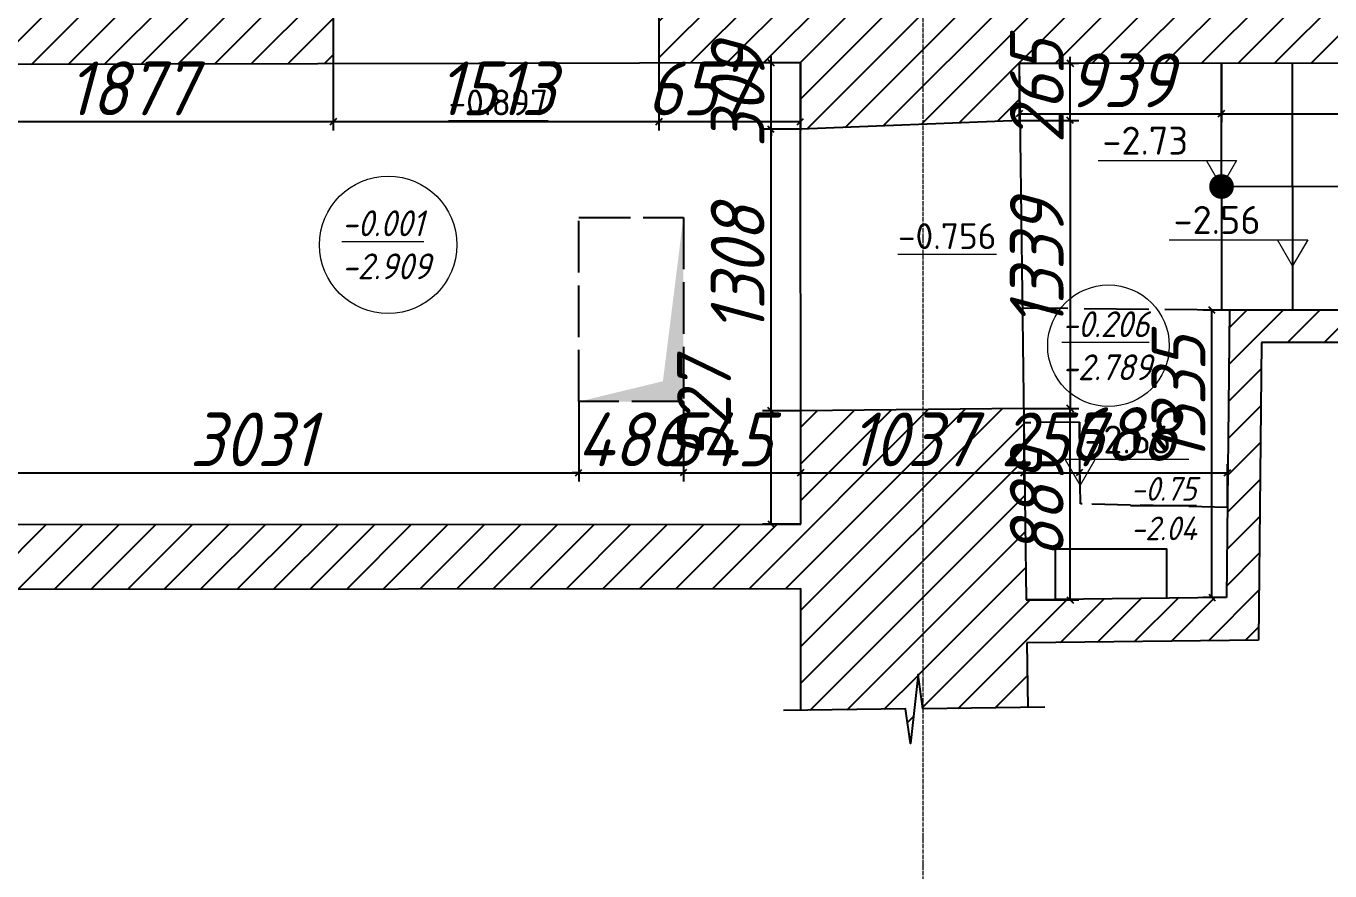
# Model space of a CAD drawing. Header units: millimetres. Extents: x 504091 to 2165846, y 135022 to 442887.
# Drawn here: x 593247 to 599304, y 281694 to 285619 of the extents above; entities that cross this region are included whole.
import ezdxf

# ---------------------------------------------------------------- set-up
doc = ezdxf.new("R2010")
doc.units = ezdxf.units.MM
for name, pattern in [('334', [5, 4, -1]), ('ACAD_ISO02W100', [15, 12, -3]), ('ADSK_Линия сетки', [25, 20, -2.5, 0, -2.5]), ('осеваяX2', [4, 2.5, -0.5, 0.5, -0.5])]:
    doc.linetypes.add(name, pattern=pattern)
doc.layers.get('Defpoints').update_dxf_attribs({"color": 255})
for name, color, linetype in [('Балки', 140, 'ACAD_ISO02W100'), ('Контур', 7, 'Continuous'), ('Отметки коммуникаций', 7, 'Continuous'), ('Перепад', 251, 'ACAD_ISO02W100'), ('Пожарные коммуникации', 1, 'Continuous'), ('Штриховка', 252, 'Continuous')]:
    doc.layers.add(name, color=color, linetype=linetype)
for name, color, linetype, lineweight in [('Оси', 165, 'осеваяX2', 13), ('отметки', 7, 'Continuous', 20), ('размеры', 7, 'Continuous', 9)]:
    doc.layers.add(name, color=color, linetype=linetype, lineweight=lineweight)
doc.styles.add('ISOCPEUR', font='isocpeur.ttf', dxfattribs={"width": 0.9, "oblique": 15, "height": 250})
doc.dimstyles.new('GENPLAN 1000', dxfattribs={"dimscale": 10, "dimtxt": 13, "dimasz": 3, "dimexe": 4, "dimexo": 0, "dimgap": 3, "dimtad": 1, "dimdec": 0, "dimzin": 0, "dimtxsty": 'ISOCPEUR', "dimblk1": 'OBLIQUE', "dimblk2": 'OBLIQUE', "dimsah": 1, "dimcen": -1, "dimaunit": 1, "dimadec": 3, "dimazin": 0, "dimtfac": 0.75, "dimtdec": 0, "dimtix": 1, "dimtmove": 1, "dimatfit": 3, "dimfxl": 0, "dimtvp": 0.6, "dimarcsym": 0})

# ---------------------------------------------------------------- blocks, each defined once
blk = doc.blocks.new('S1')
at = {"color": 0, "const_width": 0.75}
blk.add_lwpolyline([(-0.375, 0, 1), (0.375, 0, 1)], format="xyb", close=True, dxfattribs=at)
blk = doc.blocks.new('*U14')
at = {"layer": 'Штриховка'}
blk.add_lwpolyline([(0, 0), (-1.5801, 2.3726)], dxfattribs=at)
blk.add_solid([(-1.7489, 2.626), (-1.612, 2.2422), (-1.4475, 2.3517), (-1.5801, 2.3726)], dxfattribs=at)
at = {"layer": 'Штриховка', "xscale": 0.07662220042706859, "yscale": 0.07662220042706859, "zscale": 0.07662220042706859, "rotation": 272.2103188598759}
blk.add_blockref('S1', (0, 0), dxfattribs=at)
blk = doc.blocks.new('_Oblique')
at = {"color": 0, "linetype": 'ByBlock', "lineweight": -2}
blk.add_line((-0.5, -0.5), (0.5, 0.5), dxfattribs=at)
blk = doc.blocks.new('*D107')
at = {"layer": 'Defpoints', "color": 0, "lineweight": 20, "ltscale": 0.03, "transparency": 16777216}
for p in [(596187.2, 285447.4), (596844.4, 285448.9), (596187.2, 285174.6)]:
    blk.add_point(p, dxfattribs=at)
at = {"layer": 'размеры', "color": 0, "lineweight": -2, "ltscale": 0.03, "transparency": 16777216}
for p, q in [((596187.2, 285447.4), (596187.2, 285134.6)), ((596844.4, 285448.9), (596844.4, 285134.6)), ((596844.4, 285174.6), (596187.2, 285174.6))]:
    blk.add_line(p, q, dxfattribs=at)
at = {"layer": 'размеры', "color": 0, "lineweight": -2, "ltscale": 0.03, "transparency": 16777216, "xscale": 30, "yscale": 30, "zscale": 30, "rotation": 180}
blk.add_blockref('_Oblique', (596187.2, 285174.6), dxfattribs=at)
at = {"layer": 'размеры', "color": 0, "lineweight": -2, "ltscale": 0.03, "transparency": 16777216, "xscale": 30, "yscale": 30, "zscale": 30}
blk.add_blockref('_Oblique', (596844.4, 285174.6), dxfattribs=at)
at = {"layer": 'размеры', "color": 0, "ltscale": 0.03, "transparency": 16777216, "insert": (596373, 285329.6), "char_height": 250, "attachment_point": 5, "style": 'ISOCPEUR'}
blk.add_mtext('657', dxfattribs=at)
blk = doc.blocks.new('*D108')
at = {"layer": 'Defpoints', "color": 0, "lineweight": 20, "ltscale": 0.03, "transparency": 16777216}
for p in [(594674.2, 285444), (596187.2, 285447.4), (594674.2, 285174.6)]:
    blk.add_point(p, dxfattribs=at)
at = {"layer": 'размеры', "color": 0, "lineweight": -2, "ltscale": 0.03, "transparency": 16777216}
for p, q in [((594674.2, 285444), (594674.2, 285134.6)), ((596187.2, 285447.4), (596187.2, 285134.6)), ((596187.2, 285174.6), (594674.2, 285174.6))]:
    blk.add_line(p, q, dxfattribs=at)
at = {"layer": 'размеры', "color": 0, "lineweight": -2, "ltscale": 0.03, "transparency": 16777216, "xscale": 30, "yscale": 30, "zscale": 30, "rotation": 180}
blk.add_blockref('_Oblique', (594674.2, 285174.6), dxfattribs=at)
at = {"layer": 'размеры', "color": 0, "lineweight": -2, "ltscale": 0.03, "transparency": 16777216, "xscale": 30, "yscale": 30, "zscale": 30}
blk.add_blockref('_Oblique', (596187.2, 285174.6), dxfattribs=at)
at = {"layer": 'размеры', "color": 0, "ltscale": 0.03, "transparency": 16777216, "insert": (595430.7, 285329.6), "char_height": 250, "attachment_point": 5, "style": 'ISOCPEUR'}
blk.add_mtext('1513', dxfattribs=at)
blk = doc.blocks.new('*D109')
at = {"layer": 'Defpoints', "color": 0, "lineweight": 20, "ltscale": 0.03, "transparency": 16777216}
for p in [(592796.9, 285439.8), (594674.2, 285444), (592796.9, 285174.6)]:
    blk.add_point(p, dxfattribs=at)
at = {"layer": 'размеры', "color": 0, "lineweight": -2, "ltscale": 0.03, "transparency": 16777216}
for p, q in [((592796.9, 285439.8), (592796.9, 285134.6)), ((594674.2, 285444), (594674.2, 285134.6)), ((594674.2, 285174.6), (592796.9, 285174.6))]:
    blk.add_line(p, q, dxfattribs=at)
at = {"layer": 'размеры', "color": 0, "lineweight": -2, "ltscale": 0.03, "transparency": 16777216, "xscale": 30, "yscale": 30, "zscale": 30, "rotation": 180}
blk.add_blockref('_Oblique', (592796.9, 285174.6), dxfattribs=at)
at = {"layer": 'размеры', "color": 0, "lineweight": -2, "ltscale": 0.03, "transparency": 16777216, "xscale": 30, "yscale": 30, "zscale": 30}
blk.add_blockref('_Oblique', (594674.2, 285174.6), dxfattribs=at)
at = {"layer": 'размеры', "color": 0, "ltscale": 0.03, "transparency": 16777216, "insert": (593735.6, 285329.6), "char_height": 250, "attachment_point": 5, "style": 'ISOCPEUR'}
blk.add_mtext('1877', dxfattribs=at)
blk = doc.blocks.new('*D135')
at = {"layer": 'Defpoints', "color": 0, "lineweight": 20, "ltscale": 0.03, "transparency": 16777216}
for p in [(595814.5, 283874.1), (595814.5, 283543.7), (592784, 283303)]:
    blk.add_point(p, dxfattribs=at)
at = {"layer": 'размеры', "color": 0, "lineweight": -2, "ltscale": 0.03, "transparency": 16777216}
for p, q in [((595814.5, 283874.1), (595814.5, 283503.7)), ((592784, 283303), (592784, 283583.7)), ((592784, 283543.7), (595814.5, 283543.7))]:
    blk.add_line(p, q, dxfattribs=at)
at = {"layer": 'размеры', "color": 0, "lineweight": -2, "ltscale": 0.03, "transparency": 16777216, "xscale": 30, "yscale": 30, "zscale": 30, "rotation": 180}
blk.add_blockref('_Oblique', (592784, 283543.7), dxfattribs=at)
at = {"layer": 'размеры', "color": 0, "lineweight": -2, "ltscale": 0.03, "transparency": 16777216, "xscale": 30, "yscale": 30, "zscale": 30}
blk.add_blockref('_Oblique', (595814.5, 283543.7), dxfattribs=at)
at = {"layer": 'размеры', "color": 0, "ltscale": 0.03, "transparency": 16777216, "insert": (594299.2, 283698.7), "char_height": 250, "attachment_point": 5, "style": 'ISOCPEUR'}
blk.add_mtext('3031', dxfattribs=at)
blk = doc.blocks.new('*D53')
at = {"layer": 'Defpoints', "color": 0, "lineweight": 20, "ltscale": 0.03, "transparency": 16777216}
for p in [(595814.5, 283874.1), (596300.5, 283874.1), (596300.5, 283543.7)]:
    blk.add_point(p, dxfattribs=at)
at = {"layer": 'размеры', "color": 0, "lineweight": -2, "ltscale": 0.03, "transparency": 16777216}
for p, q in [((595814.5, 283874.1), (595814.5, 283503.7)), ((596300.5, 283874.1), (596300.5, 283503.7)), ((595814.5, 283543.7), (595784.5, 283543.7)), ((595814.5, 283543.7), (596300.5, 283543.7)), ((596300.5, 283543.7), (596330.5, 283543.7))]:
    blk.add_line(p, q, dxfattribs=at)
at = {"layer": 'размеры', "color": 0, "lineweight": -2, "ltscale": 0.03, "transparency": 16777216, "xscale": 30, "yscale": 30, "zscale": 30}
blk.add_blockref('_Oblique', (595814.5, 283543.7), dxfattribs=at)
at = {"layer": 'размеры', "color": 0, "lineweight": -2, "ltscale": 0.03, "transparency": 16777216, "xscale": 30, "yscale": 30, "zscale": 30, "rotation": 180}
blk.add_blockref('_Oblique', (596300.5, 283543.7), dxfattribs=at)
at = {"layer": 'размеры', "color": 0, "ltscale": 0.03, "transparency": 16777216, "insert": (596057.5, 283698.7), "char_height": 250, "attachment_point": 5, "style": 'ISOCPEUR'}
blk.add_mtext('486', dxfattribs=at)
blk = doc.blocks.new('*D136')
at = {"layer": 'Defpoints', "color": 0, "lineweight": 20, "ltscale": 0.03, "transparency": 16777216}
for p in [(596300.5, 283874.1), (596845.7, 283543.7), (596845.7, 283305.2)]:
    blk.add_point(p, dxfattribs=at)
at = {"layer": 'размеры', "color": 0, "lineweight": -2, "ltscale": 0.03, "transparency": 16777216}
for p, q in [((596300.5, 283874.1), (596300.5, 283503.7)), ((596845.7, 283305.2), (596845.7, 283583.7)), ((596300.5, 283543.7), (596845.7, 283543.7))]:
    blk.add_line(p, q, dxfattribs=at)
at = {"layer": 'размеры', "color": 0, "lineweight": -2, "ltscale": 0.03, "transparency": 16777216, "xscale": 30, "yscale": 30, "zscale": 30, "rotation": 180}
blk.add_blockref('_Oblique', (596300.5, 283543.7), dxfattribs=at)
at = {"layer": 'размеры', "color": 0, "lineweight": -2, "ltscale": 0.03, "transparency": 16777216, "xscale": 30, "yscale": 30, "zscale": 30}
blk.add_blockref('_Oblique', (596845.7, 283543.7), dxfattribs=at)
at = {"layer": 'размеры', "color": 0, "ltscale": 0.03, "transparency": 16777216, "insert": (596463.3, 283698.7), "char_height": 250, "attachment_point": 5, "style": 'ISOCPEUR'}
blk.add_mtext('545', dxfattribs=at)
blk = doc.blocks.new('*D137')
at = {"layer": 'Defpoints', "color": 0, "lineweight": 20, "ltscale": 0.03, "transparency": 16777216}
for p in [(597883.1, 283775.8), (597883.1, 283543.7), (596845.7, 283305.2)]:
    blk.add_point(p, dxfattribs=at)
at = {"layer": 'размеры', "color": 0, "lineweight": -2, "ltscale": 0.03, "transparency": 16777216}
for p, q in [((597883.1, 283775.8), (597883.1, 283503.7)), ((596845.7, 283305.2), (596845.7, 283583.7)), ((596845.7, 283543.7), (597883.1, 283543.7))]:
    blk.add_line(p, q, dxfattribs=at)
at = {"layer": 'размеры', "color": 0, "lineweight": -2, "ltscale": 0.03, "transparency": 16777216, "xscale": 30, "yscale": 30, "zscale": 30, "rotation": 180}
blk.add_blockref('_Oblique', (596845.7, 283543.7), dxfattribs=at)
at = {"layer": 'размеры', "color": 0, "lineweight": -2, "ltscale": 0.03, "transparency": 16777216, "xscale": 30, "yscale": 30, "zscale": 30}
blk.add_blockref('_Oblique', (597883.1, 283543.7), dxfattribs=at)
at = {"layer": 'размеры', "color": 0, "ltscale": 0.03, "transparency": 16777216, "insert": (597364.4, 283698.7), "char_height": 250, "attachment_point": 5, "style": 'ISOCPEUR'}
blk.add_mtext('1037', dxfattribs=at)
blk = doc.blocks.new('*D138')
at = {"layer": 'Defpoints', "color": 0, "lineweight": 20, "ltscale": 0.03, "transparency": 16777216}
for p in [(597883.1, 283775.8), (598140.5, 283779.1), (598140.5, 283543.7)]:
    blk.add_point(p, dxfattribs=at)
at = {"layer": 'размеры', "color": 0, "lineweight": -2, "ltscale": 0.03, "transparency": 16777216}
for p, q in [((597883.1, 283775.8), (597883.1, 283503.7)), ((598140.5, 283779.1), (598140.5, 283503.7)), ((597883.1, 283543.7), (597853.1, 283543.7)), ((597883.1, 283543.7), (598140.5, 283543.7)), ((598140.5, 283543.7), (598170.5, 283543.7))]:
    blk.add_line(p, q, dxfattribs=at)
at = {"layer": 'размеры', "color": 0, "lineweight": -2, "ltscale": 0.03, "transparency": 16777216, "xscale": 30, "yscale": 30, "zscale": 30}
blk.add_blockref('_Oblique', (597883.1, 283543.7), dxfattribs=at)
at = {"layer": 'размеры', "color": 0, "lineweight": -2, "ltscale": 0.03, "transparency": 16777216, "xscale": 30, "yscale": 30, "zscale": 30, "rotation": 180}
blk.add_blockref('_Oblique', (598140.5, 283543.7), dxfattribs=at)
at = {"layer": 'размеры', "color": 0, "ltscale": 0.03, "transparency": 16777216, "insert": (598011.8, 283698.7), "char_height": 250, "attachment_point": 5, "style": 'ISOCPEUR'}
blk.add_mtext('257', dxfattribs=at)
blk = doc.blocks.new('*D139')
at = {"layer": 'Defpoints', "color": 0, "lineweight": 20, "ltscale": 0.03, "transparency": 16777216}
for p in [(598140.5, 283779.1), (598828.5, 283543.7), (598828.5, 283382.6)]:
    blk.add_point(p, dxfattribs=at)
at = {"layer": 'размеры', "color": 0, "lineweight": -2, "ltscale": 0.03, "transparency": 16777216}
for p, q in [((598140.5, 283779.1), (598140.5, 283503.7)), ((598828.5, 283382.6), (598828.5, 283583.7)), ((598140.5, 283543.7), (598828.5, 283543.7))]:
    blk.add_line(p, q, dxfattribs=at)
at = {"layer": 'размеры', "color": 0, "lineweight": -2, "ltscale": 0.03, "transparency": 16777216, "xscale": 30, "yscale": 30, "zscale": 30, "rotation": 180}
blk.add_blockref('_Oblique', (598140.5, 283543.7), dxfattribs=at)
at = {"layer": 'размеры', "color": 0, "lineweight": -2, "ltscale": 0.03, "transparency": 16777216, "xscale": 30, "yscale": 30, "zscale": 30}
blk.add_blockref('_Oblique', (598828.5, 283543.7), dxfattribs=at)
at = {"layer": 'размеры', "color": 0, "ltscale": 0.03, "transparency": 16777216, "insert": (598343.4, 283723), "char_height": 250, "attachment_point": 5, "style": 'ISOCPEUR'}
blk.add_mtext('688', dxfattribs=at)
blk = doc.blocks.new('*D140')
at = {"layer": 'Defpoints', "color": 0, "lineweight": 20, "ltscale": 0.03, "transparency": 16777216}
for p in [(598756.2, 284299), (598837.4, 284299), (598824.4, 282964.1)]:
    blk.add_point(p, dxfattribs=at)
at = {"layer": 'размеры', "color": 0, "lineweight": -2, "ltscale": 0.03, "transparency": 16777216}
for p, q in [((598837.4, 284299), (598716.2, 284299)), ((598756.2, 282964.1), (598756.2, 284299)), ((598824.4, 282964.1), (598716.2, 282964.1))]:
    blk.add_line(p, q, dxfattribs=at)
at = {"layer": 'размеры', "color": 0, "lineweight": -2, "ltscale": 0.03, "transparency": 16777216, "xscale": 30, "yscale": 30, "zscale": 30}
for p, rotation in [((598756.2, 284299), 90), ((598756.2, 282964.1), 270)]:
    blk.add_blockref('_Oblique', p, dxfattribs=dict(at, rotation=rotation))
at = {"layer": 'размеры', "color": 0, "ltscale": 0.03, "transparency": 16777216, "insert": (598601.2, 283882.1), "char_height": 250, "attachment_point": 5, "rotation": 90, "style": 'ISOCPEUR'}
blk.add_mtext('1335', dxfattribs=at)
blk = doc.blocks.new('*D141')
at = {"layer": 'Defpoints', "color": 0, "lineweight": 20, "ltscale": 0.03, "transparency": 16777216}
for p in [(597861.3, 285446.6), (598800, 285448), (598800, 285211.9)]:
    blk.add_point(p, dxfattribs=at)
at = {"layer": 'размеры', "color": 0, "lineweight": -2, "ltscale": 0.03, "transparency": 16777216}
for p, q in [((597861.3, 285446.6), (597861.3, 285171.9)), ((598800, 285448), (598800, 285171.9)), ((597861.3, 285211.9), (598800, 285211.9))]:
    blk.add_line(p, q, dxfattribs=at)
at = {"layer": 'размеры', "color": 0, "lineweight": -2, "ltscale": 0.03, "transparency": 16777216, "xscale": 30, "yscale": 30, "zscale": 30, "rotation": 180}
blk.add_blockref('_Oblique', (597861.3, 285211.9), dxfattribs=at)
at = {"layer": 'размеры', "color": 0, "lineweight": -2, "ltscale": 0.03, "transparency": 16777216, "xscale": 30, "yscale": 30, "zscale": 30}
blk.add_blockref('_Oblique', (598800, 285211.9), dxfattribs=at)
at = {"layer": 'размеры', "color": 0, "ltscale": 0.03, "transparency": 16777216, "insert": (598330.7, 285366.9), "char_height": 250, "attachment_point": 5, "style": 'ISOCPEUR'}
blk.add_mtext('939', dxfattribs=at)
blk = doc.blocks.new('*D142')
at = {"layer": 'Defpoints', "color": 0, "lineweight": 20, "ltscale": 0.03, "transparency": 16777216}
for p in [(598800, 285448), (601955.1, 285452.6), (601955.1, 285211.9)]:
    blk.add_point(p, dxfattribs=at)
at = {"layer": 'размеры', "color": 0, "lineweight": -2, "ltscale": 0.03, "transparency": 16777216}
for p, q in [((598800, 285448), (598800, 285171.9)), ((601955.1, 285452.6), (601955.1, 285171.9)), ((598800, 285211.9), (601955.1, 285211.9))]:
    blk.add_line(p, q, dxfattribs=at)
at = {"layer": 'размеры', "color": 0, "lineweight": -2, "ltscale": 0.03, "transparency": 16777216, "xscale": 30, "yscale": 30, "zscale": 30, "rotation": 180}
blk.add_blockref('_Oblique', (598800, 285211.9), dxfattribs=at)
at = {"layer": 'размеры', "color": 0, "lineweight": -2, "ltscale": 0.03, "transparency": 16777216, "xscale": 30, "yscale": 30, "zscale": 30}
blk.add_blockref('_Oblique', (601955.1, 285211.9), dxfattribs=at)
at = {"layer": 'размеры', "color": 0, "ltscale": 0.03, "transparency": 16777216, "insert": (600377.6, 285366.9), "char_height": 250, "attachment_point": 5, "style": 'ISOCPEUR'}
blk.add_mtext('3155', dxfattribs=at)
blk = doc.blocks.new('*D288')
at = {"layer": 'Defpoints', "color": 0, "lineweight": 20, "ltscale": 0.03, "transparency": 16777216}
for p in [(596707.9, 283831.8), (596845.4, 283831.8), (596845.7, 283305.2)]:
    blk.add_point(p, dxfattribs=at)
at = {"layer": 'размеры', "color": 0, "lineweight": -2, "ltscale": 0.03, "transparency": 16777216}
for p, q in [((596845.4, 283831.8), (596667.9, 283831.8)), ((596707.9, 283305.2), (596707.9, 283831.8)), ((596845.7, 283305.2), (596667.9, 283305.2))]:
    blk.add_line(p, q, dxfattribs=at)
at = {"layer": 'размеры', "color": 0, "lineweight": -2, "ltscale": 0.03, "transparency": 16777216, "xscale": 30, "yscale": 30, "zscale": 30}
for p, rotation in [((596707.9, 283831.8), 90), ((596707.9, 283305.2), 270)]:
    blk.add_blockref('_Oblique', p, dxfattribs=dict(at, rotation=rotation))
at = {"layer": 'размеры', "color": 0, "ltscale": 0.03, "transparency": 16777216, "insert": (596396.6, 283826.1), "char_height": 250, "attachment_point": 5, "rotation": 90, "style": 'ISOCPEUR'}
blk.add_mtext('527', dxfattribs=at)
blk = doc.blocks.new('*D289')
at = {"layer": 'Defpoints', "color": 0, "lineweight": 20, "ltscale": 0.03, "transparency": 16777216}
for p in [(596707.9, 285139.8), (596844.6, 285139.8), (596845.4, 283831.8)]:
    blk.add_point(p, dxfattribs=at)
at = {"layer": 'размеры', "color": 0, "lineweight": -2, "ltscale": 0.03, "transparency": 16777216}
for p, q in [((596844.6, 285139.8), (596667.9, 285139.8)), ((596707.9, 283831.8), (596707.9, 285139.8)), ((596845.4, 283831.8), (596667.9, 283831.8))]:
    blk.add_line(p, q, dxfattribs=at)
at = {"layer": 'размеры', "color": 0, "lineweight": -2, "ltscale": 0.03, "transparency": 16777216, "xscale": 30, "yscale": 30, "zscale": 30}
for p, rotation in [((596707.9, 285139.8), 90), ((596707.9, 283831.8), 270)]:
    blk.add_blockref('_Oblique', p, dxfattribs=dict(at, rotation=rotation))
at = {"layer": 'размеры', "color": 0, "ltscale": 0.03, "transparency": 16777216, "insert": (596552.9, 284485.8), "char_height": 250, "attachment_point": 5, "rotation": 90, "style": 'ISOCPEUR'}
blk.add_mtext('1308', dxfattribs=at)
blk = doc.blocks.new('*D290')
at = {"layer": 'Defpoints', "color": 0, "lineweight": 20, "ltscale": 0.03, "transparency": 16777216}
for p in [(596707.9, 285448.9), (596844.4, 285448.9), (596844.6, 285139.8)]:
    blk.add_point(p, dxfattribs=at)
at = {"layer": 'размеры', "color": 0, "lineweight": -2, "ltscale": 0.03, "transparency": 16777216}
for p, q in [((596844.4, 285448.9), (596667.9, 285448.9)), ((596707.9, 285448.9), (596707.9, 285478.9)), ((596707.9, 285139.8), (596707.9, 285448.9)), ((596844.6, 285139.8), (596667.9, 285139.8)), ((596707.9, 285139.8), (596707.9, 285109.8))]:
    blk.add_line(p, q, dxfattribs=at)
at = {"layer": 'размеры', "color": 0, "lineweight": -2, "ltscale": 0.03, "transparency": 16777216, "xscale": 30, "yscale": 30, "zscale": 30}
for p, rotation in [((596707.9, 285448.9), 270), ((596707.9, 285139.8), 90)]:
    blk.add_blockref('_Oblique', p, dxfattribs=dict(at, rotation=rotation))
at = {"layer": 'размеры', "color": 0, "ltscale": 0.03, "transparency": 16777216, "insert": (596552.9, 285294.3), "char_height": 250, "attachment_point": 5, "rotation": 90, "style": 'ISOCPEUR'}
blk.add_mtext('309', dxfattribs=at)
blk = doc.blocks.new('*D291')
at = {"layer": 'Defpoints', "color": 0, "lineweight": 20, "ltscale": 0.03, "transparency": 16777216}
for p in [(597885, 283842.2), (598097.7, 283842.2), (597893.9, 282953)]:
    blk.add_point(p, dxfattribs=at)
at = {"layer": 'размеры', "color": 0, "lineweight": -2, "ltscale": 0.03, "transparency": 16777216}
for p, q in [((597885, 283842.2), (598137.7, 283842.2)), ((598097.7, 282953), (598097.7, 283842.2)), ((597893.9, 282953), (598137.7, 282953))]:
    blk.add_line(p, q, dxfattribs=at)
at = {"layer": 'размеры', "color": 0, "lineweight": -2, "ltscale": 0.03, "transparency": 16777216, "xscale": 30, "yscale": 30, "zscale": 30}
for p, rotation in [((598097.7, 283842.2), 90), ((598097.7, 282953), 270)]:
    blk.add_blockref('_Oblique', p, dxfattribs=dict(at, rotation=rotation))
at = {"layer": 'размеры', "color": 0, "ltscale": 0.03, "transparency": 16777216, "insert": (597942.7, 283397.6), "char_height": 250, "attachment_point": 5, "rotation": 90, "style": 'ISOCPEUR'}
blk.add_mtext('889', dxfattribs=at)
blk = doc.blocks.new('*D292')
at = {"layer": 'Defpoints', "color": 0, "lineweight": 20, "ltscale": 0.03, "transparency": 16777216}
for p in [(597861.3, 285446.6), (598097.7, 285446.6), (597864.8, 285181.1)]:
    blk.add_point(p, dxfattribs=at)
at = {"layer": 'размеры', "color": 0, "lineweight": -2, "ltscale": 0.03, "transparency": 16777216}
for p, q in [((597861.3, 285446.6), (598137.7, 285446.6)), ((598097.7, 285446.6), (598097.7, 285476.6)), ((598097.7, 285181.1), (598097.7, 285446.6)), ((597864.8, 285181.1), (598137.7, 285181.1)), ((598097.7, 285181.1), (598097.7, 285151.1))]:
    blk.add_line(p, q, dxfattribs=at)
at = {"layer": 'размеры', "color": 0, "lineweight": -2, "ltscale": 0.03, "transparency": 16777216, "xscale": 30, "yscale": 30, "zscale": 30}
for p, rotation in [((598097.7, 285446.6), 270), ((598097.7, 285181.1), 90)]:
    blk.add_blockref('_Oblique', p, dxfattribs=dict(at, rotation=rotation))
at = {"layer": 'размеры', "color": 0, "ltscale": 0.03, "transparency": 16777216, "insert": (597942.7, 285313.9), "char_height": 250, "attachment_point": 5, "rotation": 90, "style": 'ISOCPEUR'}
blk.add_mtext('265', dxfattribs=at)
blk = doc.blocks.new('*D350')
at = {"layer": 'Defpoints', "color": 0, "lineweight": 20, "ltscale": 0.03, "transparency": 16777216}
for p in [(597864.8, 285181.1), (597882.3, 283842.1), (598097.7, 283842.1)]:
    blk.add_point(p, dxfattribs=at)
at = {"layer": 'размеры', "color": 0, "lineweight": -2, "ltscale": 0.03, "transparency": 16777216}
for p, q in [((597864.8, 285181.1), (598137.7, 285181.1)), ((598097.7, 285181.1), (598097.7, 283842.1)), ((597882.3, 283842.1), (598137.7, 283842.1))]:
    blk.add_line(p, q, dxfattribs=at)
at = {"layer": 'размеры', "color": 0, "lineweight": -2, "ltscale": 0.03, "transparency": 16777216, "xscale": 30, "yscale": 30, "zscale": 30}
for p, rotation in [((598097.7, 285181.1), 90), ((598097.7, 283842.1), 270)]:
    blk.add_blockref('_Oblique', p, dxfattribs=dict(at, rotation=rotation))
at = {"layer": 'размеры', "color": 0, "ltscale": 0.03, "transparency": 16777216, "insert": (597942.7, 284511.6), "char_height": 250, "attachment_point": 5, "rotation": 90, "style": 'ISOCPEUR'}
blk.add_mtext('1339', dxfattribs=at)
blk = doc.blocks.new('оси')
at = {"layer": 'Оси', "linetype": 'ADSK_Линия сетки'}
blk.add_line((37050, -2196.5), (37050, 46378), dxfattribs=at)

msp = doc.modelspace()

# ---------------------------------------------------------------- hatches: boundary and pattern name
at = {"layer": 'Штриховка', "ltscale": 0.03}
h = msp.add_hatch(dxfattribs=at)
h.set_pattern_fill('_USER', color=256, scale=120, angle=45, pattern_type=0)
h.set_pattern_definition([(45, (592694.78, 283676.1), (-84.8528, 84.8528), [])])
h.paths.add_polyline_path([(592787.6397, 283908.4079), (592642.794, 283909.2875), (592641.9206, 283558.2902), (592498.333, 283559.1622), (592498.614, 283302.7289), (592783.9634, 283303.0416)], flags=17)
h.paths.add_polyline_path([(620824.0138, 307295.056), (620674.0436, 307298.0489), (620662.5105, 306720.1371), (620812.4807, 306717.1443)], flags=17)
h.paths.add_polyline_path([(612646.7372, 308113.2191), (613525.8437, 308114.325), (613525.3023, 308544.6449), (613524.7319, 308998.0477), (611882.1579, 308997.7993), (611928.1288, 300770.1047), (611834.3621, 300768.1833), (611834.5178, 300563.5691), (612653.8652, 300585.01), (612651.1533, 301696.5656), (613770.6406, 301692.1388), (613774.5255, 302287.2422), (612654.0573, 302294.5567)])
h.paths.add_polyline_path([(605972.9186, 285704.39), (606234.5105, 285707.1371), (606232.7661, 285873.2484), (606229.8208, 286153.7083), (604567.8886, 286157.8516), (604641.4795, 280866.0745), (605459.014, 280786.8716), (605458.3044, 280952.1559), (606406.8458, 280955.1563), (606406.3328, 281117.3214), (605462.649, 281114.3364), (605450.3713, 285264.1905), (605977.4834, 285269.7261)], flags=17)
h.paths.add_polyline_path([(597882.2773, 283842.1373), (596845.3536, 283831.7551), (596845.6578, 283305.2406), (592783.9634, 283303.0416), (592498.614, 283302.7289), (592498.6309, 283287.2885), (587493.8511, 283295.9883), (587493.852, 283296.3061), (587203.8114, 283297.1371), (585035.5866, 283297.1371), (585035.2985, 283831.0864), (584069.2067, 283821.6414), (584078.0162, 282872.2637), (582665.5907, 282870.8938), (582684.5739, 284233.46), (579987.4423, 284263.0447), (579986.9313, 284113.0412), (582532.4926, 284085.1192), (582513.4844, 282720.7462), (584079.4081, 282722.265), (584082.6558, 282372.268), (584519.3706, 282372.6916), (584539.5257, 282212.7111), (584579.2153, 282532.7497), (584599.3705, 282372.7692), (585036.0853, 282373.1928), (585035.7476, 282998.8465), (596845.8311, 283005.2407), (596846.1574, 282440.4025), (597333.2845, 282446.2363), (597355.1991, 282286.4873), (597391.3642, 282606.9434), (597413.2788, 282447.1943), (597900.4059, 282453.0282), (597896.4911, 282753.0028), (598972.4675, 282765.8888), (598985.9362, 284149.1172), (601323.1136, 284150.5432), (601322.7586, 284300.543), (598837.3887, 284299.0266), (598824.3907, 282964.1297), (597893.8812, 282952.9859)])
h.paths.add_polyline_path([(594673.4558, 285763.5232), (588649.4184, 285761.3606), (588649.5323, 285444.2494), (592496.2347, 285473.8256), (592496.5324, 285202.1657), (592646.009, 285201.2579), (592645.2513, 284896.7628), (592525.2143, 284882.0614), (592765.1389, 284851.4643), (592645.102, 284836.7629), (592644.3443, 284532.2678), (592497.2656, 284533.161), (592497.4979, 284321.1733), (592643.8168, 284320.2847), (592642.9433, 283969.2874), (592522.9064, 283954.586), (592787.7151, 283920.8155), (592796.9395, 285439.7763), (594674.1739, 285443.9948)])
h.paths.add_polyline_path([(587832.4829, 285761.0673), (587613.5167, 285760.9887), (586809.515, 285760.7001), (586812.4264, 285435.8994), (587209.9499, 285439.4627), (587203.8114, 283297.1371), (587493.852, 283296.3061), (587499.9812, 285435.4108), (587834.967, 285437.9864)])
h.paths.add_polyline_path([(585054.9295, 287077.9351), (584849.0508, 287078.2721), (584849.4291, 287309.3534), (584713.5695, 287309.5758), (584713.6133, 287336.2873), (584420.0727, 287337.0316), (584419.6704, 287178.3664), (584271.0179, 287178.7433), (584268.3728, 286135.497), (576811.1233, 286148.718), (576807.4341, 285874.4917), (576647.1796, 285856.6458), (576966.6125, 285812.3449), (576806.358, 285794.499), (576802.6688, 285520.2727), (577102.696, 285520.2727), (577063.8513, 282632.8169), (579981.7845, 282602.0822), (579982.8064, 282902.0881), (577367.8715, 282929.6312), (577402.7231, 285520.2727), (584054.184, 285440.5887), (584056.3557, 285206.549), (585034.551, 285216.1124), (585034.441, 285419.9623), (585493.5032, 285424.0771), (585490.4901, 285760.2265), (585052.7721, 285760.0694)])
h.paths.add_polyline_path([(603411.7263, 286160.7341), (597616.8793, 286175.1812), (597612.1328, 287223.674), (597453.8968, 287222.9577), (597453.247, 287366.4968), (597171.3201, 287365.2205), (597171.3681, 287344.7782), (596998.5375, 287344.3722), (596998.9883, 287152.5189), (596830.692, 287152.1235), (596833.9528, 285764.2989), (596186.475, 285764.0664), (596187.1867, 285447.3948), (596844.4194, 285448.8718), (596844.598, 285139.7776), (597864.8028, 285181.115), (597861.3382, 285446.5954), (601955.1216, 285452.57), (603198.1506, 285444.7571), (603198.1506, 284174.0204), (603318.1506, 284159.0204), (603198.1506, 284144.0204), (603198.1506, 282874.5452), (601326.1434, 282870.1155), (601326.8533, 282570.1163), (603008.8948, 282574.0965), (603041.9257, 278038.3508), (604586.5105, 278032.7333), (604586.5105, 277503.9313), (608542.8616, 277543.7744), (615386.5943, 277611.0375), (615381.3272, 274221.1371), (615081.3268, 274221.1371), (615080.6285, 273771.6626), (615240.5972, 273751.4141), (615080.5663, 273731.6627), (615079.9301, 273322.1881), (622586.8826, 273306.2118), (622578.7968, 274954.2397), (622268.3862, 274955.6002), (621671.6891, 274958.2153), (621668.3079, 274186.7229), (620471.2491, 274191.594), (620479.9368, 279415.7692), (620209.5012, 279415.8508), (620209.4481, 279239.7183), (620322.3243, 279238.6209), (620324.6562, 275652.0752), (620003.4728, 275652.34), (620003.2667, 275402.3401), (620324.6562, 275402.0751), (620324.6562, 274221.1371), (619286.5105, 274221.1371), (619286.5105, 274498.1415), (619036.5105, 274498.1415), (619036.5105, 274221.1371), (615928.17, 274221.1371), (615931.9829, 278521.119), (615394.288, 278515.79), (615397.6223, 278179.3634), (612880.5105, 278159.2867), (612880.5105, 279805.1371), (612727.5105, 279805.1371), (612727.5105, 279742.1371), (612326.957, 279742.1371), (612281.522, 278154.5091), (608784.8283, 278148.7792), (608787.126, 279790.1371), (608647.5105, 279790.1371), (608647.5105, 279728.1371), (608241.8877, 279728.1371), (608258.4837, 277956.1398), (606764.3553, 277891.3613), (606760.7402, 278128.0418), (605470.5144, 278108.3349), (605463.1999, 279811.9383), (604656.1065, 279814.2744), (604671.7627, 278688.4669), (603466.0882, 278695.8637)])
h.paths.add_polyline_path([(597598.5625, 290221.3067), (597452.3581, 290220.6448), (597451.6134, 290385.1432), (597164.6156, 290383.844), (597164.3499, 290331.8181), (597007.2141, 290331.4489), (597007.5477, 290189.4779), (596823.5567, 290189.0456), (596825.7369, 289261.1165), (596994.0331, 289261.512), (596994.4655, 289077.4942), (597027.2964, 289077.5713), (597167.2961, 289077.9002), (597167.3836, 289040.6301), (597445.6625, 289041.8899), (597445.0236, 289183.0252), (597603.2595, 289183.7415)])
h.paths.add_polyline_path([(597584.7933, 293262.8729), (597420.3908, 293262.1287), (597419.7386, 293406.1868), (597157.1294, 293404.9979), (597157.1392, 293400.8176), (597016.9447, 293400.4883), (597017.4498, 293185.5176), (596816.5175, 293185.0455), (596818.4298, 292371.1205), (597002.4208, 292371.5528), (597002.9989, 292125.5072), (597160.1347, 292125.8764), (597160.2575, 292073.6214), (597443.9638, 292074.9057), (597443.3004, 292221.4681), (597589.5048, 292222.13)])
h.paths.add_polyline_path([(597570.8741, 296337.5765), (597416.4868, 296336.8776), (597415.8844, 296469.9341), (597132.2516, 296468.6501), (597132.3593, 296422.8111), (597002.6648, 296422.5064), (597002.9889, 296284.5612), (596809.2361, 296284.106), (596811.5551, 295297.1067), (597012.4875, 295297.5788), (597012.8212, 295155.5232), (597153.0157, 295155.8526), (597153.0677, 295133.7265), (597411.9128, 295134.8983), (597411.1467, 295304.1257), (597575.5492, 295304.87)])
h.paths.add_polyline_path([(597559.3105, 298891.9371), (597559.2597, 299345.2415), (597411.2263, 299345.2249), (597411.2084, 299504.6491), (597129.7049, 299504.6175), (597129.7016, 299473.1052), (596998.5081, 299473.1189), (596998.4909, 299308.1181), (596806.7043, 299308.1381), (596806.603, 298334.0786), (596998.1724, 298334.5287), (596998.546, 298175.5155), (597128.2406, 298175.8202), (597128.2702, 298163.1968), (597408.2133, 298164.4641), (597407.5314, 298315.0889), (597561.9188, 298315.7878)])
h.paths.add_polyline_path([(597558.9155, 302411.2416), (597408.3236, 302411.2247), (597408.3061, 302566.9479), (597135.4478, 302566.9173), (597135.4519, 302530.1045), (596989.4969, 302530.1045), (596989.4769, 302337.1182), (596807.0191, 302337.1372), (596806.9186, 301370.1385), (596998.7052, 301370.1185), (596998.6925, 301248.1214), (597129.8861, 301248.1078), (597129.8831, 301219.7076), (597411.0159, 301219.7392), (597410.9987, 301372.423), (597559.0321, 301372.4397)])
h.paths.add_polyline_path([(597558.5758, 305437.6423), (597403.3215, 305437.6249), (597403.3039, 305594.443), (597135.7704, 305594.413), (597135.7656, 305548.1037), (596995.7656, 305548.1182), (596807.3529, 305548.1378), (596807.2537, 304594.1451), (596989.7115, 304594.1261), (596989.6777, 304269.1211), (597135.6327, 304269.106), (597135.6293, 304236.4083), (597408.1187, 304236.4389), (597408.101, 304394.4275), (597558.6929, 304394.4444)])
h.paths.add_polyline_path([(597558.2005, 308780.5518), (586555.8561, 308762.9934), (586558.2503, 308031.6223), (596807.6127, 308047.6325), (596807.5348, 307298.1418), (596995.9475, 307298.1222), (597135.9475, 307298.1077), (597135.9438, 307262.109), (597403.1167, 307262.139), (597403.0988, 307421.9232), (597558.353, 307421.9406)])
h.paths.add_polyline_path([(585629.0396, 308761.5143), (584273.2474, 308759.3506), (584275.2255, 307413.7087), (584427.8758, 307413.9331), (584428.1401, 307234.1578), (584716.3544, 307234.5815), (584716.4407, 307287.2797), (584856.4409, 307287.2797), (585088.0125, 307286.9006), (585089.2279, 308029.3276), (585631.4338, 308030.1745)])
h.paths.add_polyline_path([(585085.1725, 305552.082), (584853.6009, 305552.4611), (584713.6011, 305552.6903), (584713.6528, 305584.3115), (584430.566, 305583.8953), (584430.774, 305442.3769), (584278.1237, 305442.1525), (584279.678, 304384.8251), (584448.661, 304385.0735), (584448.9283, 304203.2285), (584711.3926, 304203.6144), (584711.4941, 304265.6561), (584851.494, 304265.4269), (584907.331, 304265.3355), (584907.4146, 304316.4058), (585083.1492, 304316.1181)])
h.paths.add_polyline_path([(585079.6478, 302177.2384), (584903.9132, 302177.5261), (584904.5006, 302536.3533), (584848.6635, 302536.4447), (584708.6637, 302536.6738), (584708.7387, 302582.4471), (584451.3115, 302582.0686), (584451.5398, 302426.7357), (584282.5568, 302426.4873), (584284.147, 301344.7217), (584450.5256, 301344.9662), (584450.7416, 301197.9913), (584735.4229, 301198.4098), (584735.4672, 301225.5121), (584902.3543, 301225.2389), (584902.3742, 301237.4075), (585078.1087, 301237.1198)])
h.paths.add_polyline_path([(585074.5482, 299062.1322), (584898.8136, 299062.4199), (584899.5191, 299493.3876), (584872.6319, 299493.4316), (584732.6321, 299493.6608), (584732.6893, 299528.5589), (584453.1963, 299528.148), (584453.4129, 299380.8525), (584287.0343, 299380.608), (584288.6064, 298311.1557), (584442.0648, 298311.3813), (584442.309, 298145.2639), (584715.3293, 298145.6653), (584715.3685, 298169.6203), (584855.3683, 298169.3911), (585073.0862, 298169.0347)])
h.paths.add_polyline_path([(585069.385, 295908.1324), (584888.5877, 295908.4284), (584889.4635, 296443.4024), (584852.5429, 296443.4629), (584712.5431, 296443.6921), (584712.6013, 296479.2723), (584444.7586, 296478.8786), (584444.9945, 296318.4469), (584291.5361, 296318.2213), (584292.5105, 295655.3371), (584291.4998, 295256.7058), (584446.4641, 295256.3129), (584446.1107, 295116.9048), (584710.37, 295116.2348), (584710.3985, 295133.6776), (584871.1788, 295133.4144), (584871.3311, 295226.4518), (585068.2685, 295226.1294)])
h.paths.add_polyline_path([(585064.6965, 293044.1352), (584867.759, 293044.4576), (584868.3352, 293396.3797), (584847.5547, 293396.4137), (584707.5545, 293396.4137), (584707.5755, 293409.1993), (584441.7824, 293409.8732), (584441.3991, 293258.7001), (584286.4348, 293259.093), (584283.7891, 292215.6221), (584435.5496, 292215.2374), (584435.1575, 292060.5852), (584721.346, 292059.8596), (584721.3784, 292079.6465), (584861.3782, 292079.4173), (584895.2455, 292079.3619), (584895.4339, 292194.409), (585063.305, 292194.1342)])
h.paths.add_polyline_path([(585059.895, 290111.1234), (584892.0239, 290111.3982), (584892.4198, 290353.2814), (584858.5525, 290353.3368), (584718.5497, 290351.7131), (584430.8264, 290352.4426), (584430.4879, 290218.9197), (584278.7273, 290219.3045), (584276.0311, 289155.9209), (584424.6836, 289155.544), (584424.3315, 289016.6751), (584716.3629, 289015.9347), (584716.4067, 289042.6825), (584852.2662, 289042.46), (584852.4725, 289168.4597), (585058.3513, 289168.1227)])
h.paths.add_polyline_path([(613258.7804, 285980.7369), (614240.5105, 285972.1371), (614240.5105, 285889.3999), (614953.1709, 285883.1572), (614947.9607, 285288.367), (615366.8523, 285284.6975), (615364.293, 280974.781), (614592.5685, 280975.6486), (614592.7779, 280830.3663), (615371.3376, 280831.4887), (615375.4439, 280417.1639), (615924.222, 280422.6028), (615921.1842, 280599.2771), (620038.3312, 280547.2671), (620043.3587, 280945.2469), (615906.799, 280996.8646), (615896.0775, 285281.1704), (619899.188, 285253.4754), (619884.9923, 286084.5706), (615771.7544, 286111.7451), (615778.1107, 288351.0881), (615215.841, 288352.6841), (615209.8724, 286108.1437), (612830.2896, 286126.7052), (612725.6024, 291009.0611), (612195.1495, 290997.6872), (611969.9486, 290992.8584), (611987.1273, 286139.3547), (607427.9046, 286150.7213), (607430.6865, 285885.8286), (607432.4309, 285719.7174), (607671.1199, 285722.2241), (607675.6846, 285287.5602), (608213.9211, 285293.2126), (608218.5936, 281123.0538), (607288.4632, 281120.1117), (607288.9761, 280957.9466), (608230.3418, 280960.9242), (608231.9695, 280787.1371), (608649.5105, 280787.1371), (608649.5105, 280725.1371), (608788.435, 280725.1371), (608788.619, 280856.6145), (610150.246, 280853.473), (610150.5623, 280990.5645), (608777.9144, 280993.7315), (608773.07, 285317.3683), (612363.7624, 285314.8721), (612341.6173, 280985.5093), (611044.8526, 280988.5012), (611044.5363, 280851.4097), (612358.6156, 280848.3778), (612356.6054, 280778.1371), (612728.5105, 280778.1371), (612728.5105, 280702.1371), (612883.3907, 280702.1371), (612883.7772, 280827.9026), (613698.4861, 280829.077), (613698.652, 280976.6536), (612874.9295, 280977.5796), (612900.1314, 285306.3055), (613252.8455, 285303.2158)])
h.paths.add_polyline_path([(619378.1011, 279416.1013), (615941.5105, 279417.1371), (615941.1437, 279438.474), (615385.2382, 279428.9154), (615389.1346, 279035.7676), (615932.4441, 279041.1523), (615932.657, 279281.2982), (619378.0503, 279247.8013)], flags=17)
h.paths.add_polyline_path([(622567.2025, 277317.3782), (622288.3862, 277318.6002), (621682.0454, 277321.2575), (621677.0921, 276191.0601), (622273.7893, 276188.445), (622572.7478, 276187.1348)], flags=17)
h.paths.add_polyline_path([(622539.5936, 282944.5622), (622645.9699, 282943.3033), (622634.4808, 283535.8146), (621693.8663, 283540.2778), (621691.1021, 280924.6857), (621176.5334, 280931.1067), (621171.5037, 280532.9523), (621696.092, 280526.3254), (621687.4485, 278554.1024), (622293.7893, 278551.445), (622561.1535, 278550.2732)])
h.paths.add_polyline_path([(622281.1737, 308999.3716), (614520.5116, 308998.1983), (614521.0806, 308545.8976), (614521.622, 308115.5777), (617024.9137, 308118.727), (617006.2446, 305775.7544), (617338.4354, 305777.01), (617337.6642, 305981.0685), (617207.883, 305980.578), (617224.922, 308118.9786), (620690.5135, 308123.3384), (620688.3399, 308014.4221), (620838.31, 308011.4293), (620840.5433, 308123.3384), (621546.2255, 308123.3384), (621546.2255, 305993.5915), (620798.0411, 305993.5915), (620801.8386, 306183.8777), (620651.8684, 306186.8706), (620648.0111, 305993.5805), (618259.2142, 305984.5517), (618259.9854, 305780.4931), (621546.2255, 305792.914), (621563.1667, 302236.3971), (614638.4263, 302281.6025), (614636.0819, 301688.7166), (615172.9294, 301686.5938), (615176.6742, 300336.8139), (615775.6246, 300338.4756), (615771.7769, 301681.1321), (621558.1932, 301633.9376), (621612.329, 293998.6273), (615793.6458, 294049.9988), (615778.1422, 299459.9557), (615179.1115, 299458.2938), (615183.0526, 298037.7679), (614504.8833, 298023.4633), (614508.2942, 297849.6722), (615193.104, 297863.1123), (615201.178, 293931.0769), (612664.4011, 293925.8679), (612653.951, 297813.2785), (613640.5077, 297832.6408), (613637.1218, 298005.1596), (612660.2097, 297984.5536), (612656.3053, 299584.893), (611835.2462, 299606.2655), (611838.1534, 295785.4557), (611952.9884, 295784.6421), (611966.0852, 292084.3856), (612171.754, 292088.7956), (612702.2069, 292100.1695), (612669.9396, 293605.0419), (615229.7733, 293591.9996), (615225.1885, 291867.8773), (615788.0886, 291866.2795), (615793.4001, 293737.5116), (621655.6923, 293681.5999), (621648.0716, 286072.9226), (620876.1638, 286078.0223), (620874.4827, 285823.5556), (621110.1082, 285812.7841), (621054.6821, 285245.4813), (621695.6637, 285241.0467), (621694.9556, 284571.0477), (622615.2275, 284528.7364), (622584.7961, 286098.126), (622443.7027, 286097.9226), (622439.7713, 288824.1371), (622376.4426, 288824.1371), (622344.5105, 293417.4371), (622313.7105, 301705.7371)])

# ---------------------------------------------------------------- linework, layer by layer
at = {"layer": 'Балки', "ltscale": 25}
msp.add_line((598837.3887, 284299.0266), (597876.195, 284308.1898), dxfattribs=at)
at = {"layer": 'Балки', "ltscale": 20}
msp.add_lwpolyline([(595814.5105, 284729.1371), (596300.5105, 284729.1371), (596300.5105, 283874.1371), (595814.5105, 283874.1371)], close=True, dxfattribs=at)
at = {"layer": 'Контур', "ltscale": 15}
for p, q in [((594673.4558, 285763.5232), (594674.1739, 285443.9948)), ((596186.475, 285764.0664), (596187.1867, 285447.3948)), ((596844.4194, 285448.8718), (592796.9395, 285439.7763)), ((596845.6578, 283305.2406), (596844.4194, 285448.8718)), ((597861.3382, 285446.5954), (601955.1216, 285452.57)), ((597861.3382, 285446.5954), (597893.8812, 282952.9859)), ((597864.8028, 285181.115), (596844.598, 285139.7776)), ((598837.3887, 284299.0266), (598824.3907, 282964.1297)), ((601962.4209, 284300.9333), (598837.3887, 284299.0266)), ((598985.9362, 284149.1172), (598972.4675, 282765.8888)), ((601323.1136, 284150.5432), (598985.9362, 284149.1172)), ((597882.2773, 283842.1373), (596845.3536, 283831.7551)), ((592783.9634, 283303.0416), (596845.6578, 283305.2406)), ((585035.7476, 282998.8465), (596845.8311, 283005.2407)), ((596846.1574, 282440.4025), (596845.8311, 283005.2407)), ((598824.3907, 282964.1297), (597893.8812, 282952.9859)), ((598972.4675, 282765.8888), (597896.4911, 282753.0028)), ((597896.4911, 282753.0028), (597900.4059, 282453.0282))]:
    msp.add_line(p, q, dxfattribs=at)
at = {"layer": 'Контур', "color": 252, "ltscale": 15}
for p, q in [((598801.6973, 284299.0049), (598800.0205, 285447.9654)), ((599131.5233, 284299.2061), (599129.8461, 285448.4467)), ((598837.3887, 284299.0266), (598801.6973, 284299.0049))]:
    msp.add_line(p, q, dxfattribs=at)
at = {"layer": 'отметки', "color": 0}
for points in [[(598227.1326, 284994.4292), (598731.0318, 284994.4292), (598870.686, 284994.4292), (598800.8589, 284873.4851), (598731.0318, 284994.4292)], [(598557.4965, 284626.0483), (599061.3958, 284626.0483), (599201.0499, 284626.0483), (599131.2228, 284505.1043), (599061.3958, 284626.0483)], [(598648.6201, 283606.0022), (598214.2071, 283606.0022), (598074.5529, 283606.0022), (598144.38, 283485.0581), (598214.2071, 283606.0022)]]:
    msp.add_lwpolyline(points, dxfattribs=at)
at = {"layer": 'отметки', "ltscale": 0.03}
for centre, radius in [((594929.1794, 284602.7477), 319.2491), ((598275.6436, 284133.8106), 282.5168)]:
    msp.add_circle(centre, radius, dxfattribs=at)
at = {"layer": 'Перепад', "linetype": '334', "ltscale": 45}
for p, q in [((598140.5105, 283779.1371), (597883.1433, 283775.7784)), ((598145.5105, 283399.1371), (598140.5105, 283779.1371)), ((598828.4657, 283382.6307), (598145.5105, 283399.1371))]:
    msp.add_line(p, q, dxfattribs=at)
at = {"layer": 'Пожарные коммуникации', "ltscale": 25, "flags": 128}
msp.add_lwpolyline([(598029.5105, 282954.6102), (598029.5105, 283190.1371), (598544.5083, 283190.1371), (598544.5083, 282960.7778)], dxfattribs=at)
at = {"layer": 'Штриховка'}
msp.add_lwpolyline([(597980.4002, 282453.9862), (597413.2788, 282447.1943), (597391.3642, 282606.9434), (597355.1991, 282286.4873), (597333.2845, 282446.2363), (596766.1632, 282439.4444)], dxfattribs=at)
msp.add_solid([(596300.5105, 284729.1371), (596300.5105, 283874.1371), (596205.6875, 283968.9602), (595814.5105, 283874.1371)], dxfattribs=at)

# ---------------------------------------------------------------- block references
msp.add_blockref('оси', (560365.25, 263237.9486), dxfattribs=at)
at = {"layer": 'Штриховка', "xscale": 1000, "yscale": 1000, "zscale": 1000, "rotation": 236.3988888889026}
msp.add_blockref('*U14', (598800.859, 284873.4852), dxfattribs=at)

# ---------------------------------------------------------------- texts
at = {"layer": 'отметки', "ltscale": 0.03, "style": 'ISOCPEUR'}
for s, p in [('%%u-0.897', (595209.7837, 285204.2425, -897)), ('%%u-0.756', (597297.5105, 284583.1371, -756))]:
    msp.add_text(s, height=120, dxfattribs=at).set_placement(p)
at = {"layer": 'отметки', "style": 'ISOCPEUR'}
for s, p in [('-2.73', (598247.2868, 285021.6279, 88.6)), ('-2.56', (598577.6507, 284653.2471, 88.6))]:
    msp.add_text(s, height=130, dxfattribs=at).set_placement(p)
msp.add_text('-2.66', height=130, rotation=360, dxfattribs=at).set_placement((598163.2933, 283633.2009, 88.6))
at = {"layer": 'отметки', "ltscale": 0.03, "char_height": 120, "width": 540, "attachment_point": 1, "style": 'ISOCPEUR'}
for s, insert in [('\\L-0.001\\l\\P{\\C98;-2.909}', (594713.1794, 284762.7477)), ('\\L-0.206\\l\\P{\\C98;-2.789}', (598059.6436, 284293.8106))]:
    msp.add_mtext(s, dxfattribs=dict(at, insert=insert))
at = {"layer": 'Отметки коммуникаций', "color": 1, "ltscale": 0.03, "insert": (598378.4997, 283523.7986), "char_height": 110, "width": 429, "attachment_point": 1, "style": 'ISOCPEUR'}
msp.add_mtext('\\L-0.75\\l\\P-2.04', dxfattribs=at)

# ---------------------------------------------------------------- dimensions: what is measured, and where the dimension line sits
at = {"layer": 'размеры', "ltscale": 0.03}
for base, p1, p2, picture, middle in [((596707.8797, 285448.8718), (596844.598, 285139.7776), (596844.4194, 285448.8718), '*D290', (596552.8797, 285294.3247)), ((598097.7452, 285446.5954), (597864.8028, 285181.115), (597861.3382, 285446.5954), '*D292', (597942.7452, 285313.8552)), ((598097.7452, 283842.1373), (597864.8028, 285181.115), (597882.2773, 283842.1373), '*D350', (597942.7452, 284511.6261)), ((596707.8797, 285139.7776), (596845.3536, 283831.7551), (596844.598, 285139.7776), '*D289', (596552.8797, 284485.7664)), ((598097.7452, 283842.1644), (597893.8812, 282952.9859), (597884.9783, 283842.1644), '*D291', (597942.7452, 283397.5751))]:
    dim = msp.add_linear_dim(base=base, p1=p1, p2=p2, angle=90, dimstyle='GENPLAN 1000', dxfattribs=at)
    dim.commit()
    dim.dimension.update_dxf_attribs({"geometry": picture, "text_midpoint": middle})
for base, p1, p2, picture, middle in [((592796.9395, 285174.6202), (594674.1739, 285443.9948), (592796.9395, 285439.7763), '*D109', (593735.5567, 285329.6202)), ((594674.1739, 285174.6202), (596187.1867, 285447.3948), (594674.1739, 285443.9948), '*D108', (595430.6803, 285329.6202)), ((598800.0205, 285211.9448), (597861.3382, 285446.5954), (598800.0205, 285447.9654), '*D141', (598330.6793, 285366.9448)), ((601955.1216, 285211.9448), (598800.0205, 285447.9654), (601955.1216, 285452.57), '*D142', (600377.571, 285366.9448)), ((595814.5105, 283543.6962), (592783.9634, 283303.0416), (595814.5105, 283874.1371), '*D135', (594299.237, 283698.6962)), ((596300.5105, 283543.6962), (595814.5105, 283874.1371), (596300.5105, 283874.1371), '*D53', (596057.5105, 283698.6962)), ((597883.1433, 283543.6962), (596845.6578, 283305.2406), (597883.1433, 283775.7784), '*D137', (597364.4005, 283698.6962)), ((598140.5105, 283543.6962), (597883.1433, 283775.7784), (598140.5105, 283779.1371), '*D138', (598011.8269, 283698.6962))]:
    dim = msp.add_linear_dim(base=base, p1=p1, p2=p2, dimstyle='GENPLAN 1000', dxfattribs=at)
    dim.commit()
    dim.dimension.update_dxf_attribs({"geometry": picture, "text_midpoint": middle})
for base, p1, p2, picture, middle in [((596187.1867, 285174.6202), (596844.4194, 285448.8718), (596187.1867, 285447.3948), '*D107', (596372.9605, 285174.6202)), ((596845.6578, 283543.6962), (596300.5105, 283874.1371), (596845.6578, 283305.2406), '*D136', (596463.2898, 283543.6962)), ((598828.4657, 283543.6962), (598140.5105, 283779.1371), (598828.4657, 283382.6307), '*D139', (598343.3827, 283568.0244))]:
    dim = msp.add_linear_dim(base=base, p1=p1, p2=p2, dimstyle='GENPLAN 1000', dxfattribs=at)
    dim.commit()
    dim.dimension.update_dxf_attribs({"geometry": picture, "text_midpoint": middle, "dimtype": 160})
for base, p1, p2, picture, middle in [((598756.2082, 284299.0266), (598824.3907, 282964.1297), (598837.3887, 284299.0266), '*D140', (598756.2082, 283882.1434)), ((596707.8797, 283831.7551), (596845.6578, 283305.2406), (596845.3536, 283831.7551), '*D288', (596551.6264, 283826.0541))]:
    dim = msp.add_linear_dim(base=base, p1=p1, p2=p2, angle=90, dimstyle='GENPLAN 1000', dxfattribs=at)
    dim.commit()
    dim.dimension.update_dxf_attribs({"geometry": picture, "text_midpoint": middle, "dimtype": 160})

doc.saveas('drawing.dxf')
